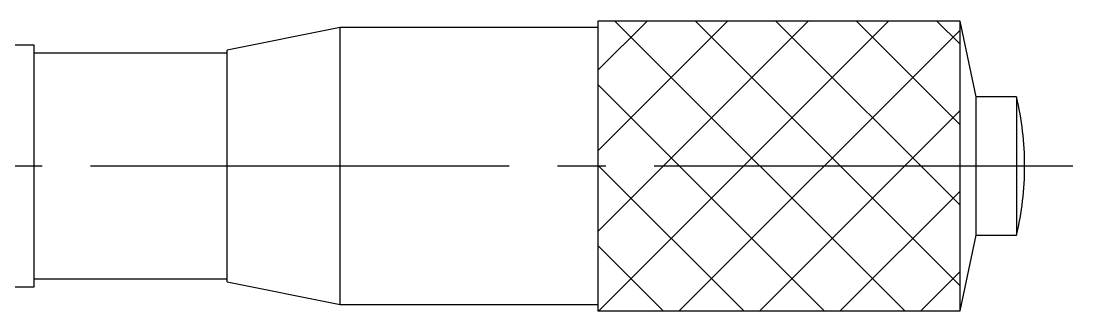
# Model space of a CAD drawing. Extents: x 31 to 190, y 93 to 231.
# Drawn here: x 117.78 to 150.44, y 103.93 to 112.93 of the extents above; entities that cross this region are included whole.
import ezdxf

# ---------------------------------------------------------------- set-up
doc = ezdxf.new("R2010")
doc.units = 0
doc.header["$MEASUREMENT"] = 0
doc.linetypes.add('CENTER', pattern=[17.5, 13, -1.5, 1.5, -1.5])
doc.layers.get('0').update_dxf_attribs({"linetype": 'CONTINUOUS'})
doc.layers.add('CENTER', color=1, linetype='CENTER')

msp = doc.modelspace()

# ---------------------------------------------------------------- linework, layer by layer
at = {"color": 7, "linetype": 'Continuous'}
for p, q in [((127.686, 112.727), (124.186, 112.027)), ((127.686, 108.427), (127.686, 112.727)), ((135.686, 112.727), (127.686, 112.727)), ((146.936, 112.927), (135.686, 112.927)), ((135.686, 112.927), (135.686, 103.927)), ((146.936, 112.927), (135.686, 112.927)), ((135.686, 112.927), (135.686, 103.927)), ((147.436, 110.577), (146.936, 112.927)), ((146.936, 103.927), (146.936, 112.927)), ((146.936, 103.927), (146.936, 112.927)), ((118.186, 112.177), (117.36, 112.177)), ((118.186, 104.677), (118.186, 112.177)), ((124.186, 108.427), (124.186, 112.027)), ((124.186, 111.927), (118.186, 111.927)), ((148.686, 110.577), (147.436, 110.577)), ((147.436, 106.277), (147.436, 110.577)), ((148.686, 110.577), (148.686, 108.427)), ((124.186, 104.827), (124.186, 108.427)), ((127.686, 104.127), (127.686, 108.427)), ((148.686, 108.427), (148.686, 106.277)), ((146.936, 103.927), (147.436, 106.277)), ((147.436, 106.277), (148.686, 106.277)), ((118.186, 104.927), (124.186, 104.927)), ((124.186, 104.827), (127.686, 104.127)), ((116.186, 104.677), (118.186, 104.677)), ((127.686, 104.127), (135.686, 104.127)), ((135.686, 103.927), (146.936, 103.927)), ((135.686, 103.927), (146.936, 103.927))]:
    msp.add_line(p, q, dxfattribs=at)
at = {"color": 3, "linetype": 'Continuous'}
for p, q in [((135.686, 111.398), (137.215, 112.927)), ((135.686, 108.898), (139.715, 112.927)), ((135.686, 106.398), (142.215, 112.927)), ((135.715, 103.927), (144.715, 112.927)), ((136.215, 112.927), (145.215, 103.927)), ((138.715, 112.927), (146.936, 104.706)), ((141.215, 112.927), (146.936, 107.206)), ((143.715, 112.927), (146.936, 109.706)), ((146.215, 112.927), (146.936, 112.206)), ((138.215, 103.927), (146.936, 112.648)), ((135.686, 110.956), (142.715, 103.927)), ((140.715, 103.927), (146.936, 110.148)), ((135.686, 108.456), (140.215, 103.927)), ((143.215, 103.927), (146.936, 107.648)), ((135.686, 105.956), (137.715, 103.927)), ((145.715, 103.927), (146.936, 105.148))]:
    msp.add_line(p, q, dxfattribs=at)
at = {"color": 7, "linetype": 'Continuous'}
for start, end in [(0, 13.265), (346.735, 0)]:
    msp.add_arc((139.566, 108.427), 9.37, start, end, dxfattribs=at)
at = {"layer": 'CENTER', "color": 1, "linetype": 'CENTER'}
msp.add_line((150.436, 108.427), (114.686, 108.427), dxfattribs=at)

doc.saveas('drawing.dxf')
